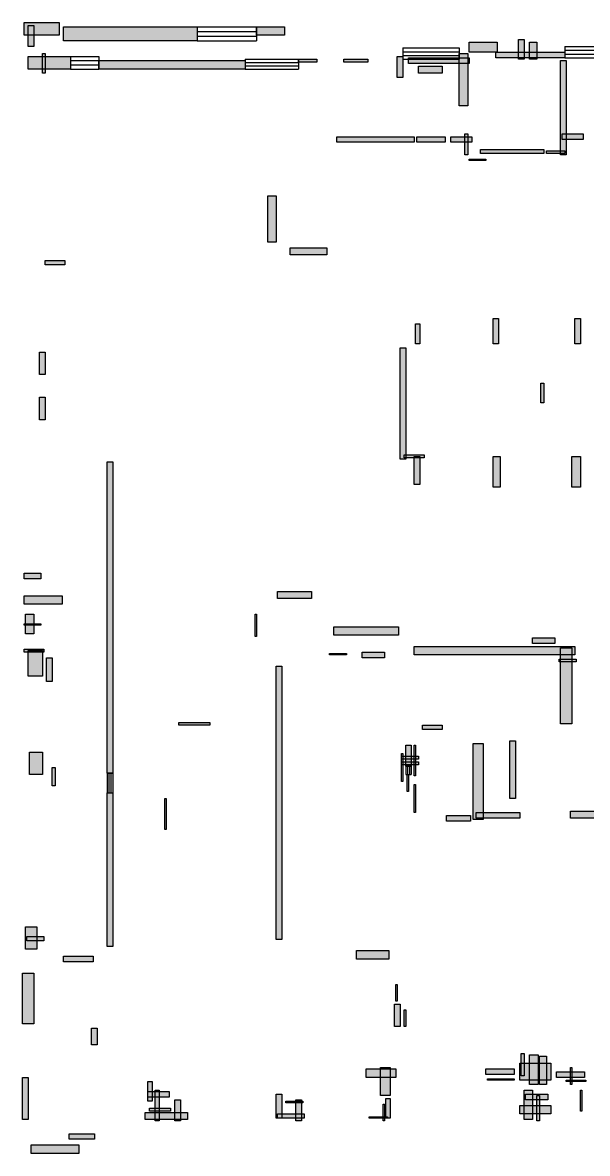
# Model space of a CAD drawing. Header units: millimetres. Extents: x 176 to 9117, y 106 to 7172.
# Drawn here: x 176 to 3705, y 106 to 7172 of the extents above; entities that cross this region are included whole.
import ezdxf

# ---------------------------------------------------------------- set-up
doc = ezdxf.new("R2010")
doc.units = ezdxf.units.MM
doc.layers.add('WALL', color=7, linetype='Continuous')
doc.layers.add('WINDOW', color=5, linetype='Continuous')

msp = doc.modelspace()

# ---------------------------------------------------------------- hatches: boundary and pattern name
at = {"layer": 'WALL'}
h = msp.add_hatch(color=256, dxfattribs=at)
h.dxf.hatch_style = 1
h.paths.add_polyline_path([(184.8, 7172), (404.8, 7172), (404.8, 7092.8), (184.8, 7092.8)])
h = msp.add_hatch(color=256, dxfattribs=at)
h.dxf.hatch_style = 1
h.paths.add_polyline_path([(211.2, 7154.4), (246.4, 7154.4), (246.4, 7022.4), (211.2, 7022.4)])
h = msp.add_hatch(color=256, dxfattribs=at)
h.dxf.hatch_style = 1
h.paths.add_polyline_path([(431.2, 7145.6), (1267.2, 7145.6), (1267.2, 7057.6), (431.2, 7057.6)])
h = msp.add_hatch(color=256, dxfattribs=at)
h.dxf.hatch_style = 1
h.paths.add_polyline_path([(1636.8, 7145.6), (1812.8, 7145.6), (1812.8, 7092.8), (1636.8, 7092.8)])
h = msp.add_hatch(color=256, dxfattribs=at)
h.dxf.hatch_style = 1
h.paths.add_polyline_path([(3273.6, 7066.4), (3308.8, 7066.4), (3308.8, 6943.2), (3273.6, 6943.2)])
h = msp.add_hatch(color=256, dxfattribs=at)
h.dxf.hatch_style = 1
h.paths.add_polyline_path([(2965.6, 7048.8), (3141.6, 7048.8), (3141.6, 6987.2), (2965.6, 6987.2)])
h = msp.add_hatch(color=256, dxfattribs=at)
h.dxf.hatch_style = 1
h.paths.add_polyline_path([(3344, 7048.8), (3388, 7048.8), (3388, 6943.2), (3344, 6943.2)])
h = msp.add_hatch(color=256, dxfattribs=at)
h.dxf.hatch_style = 1
h.paths.add_polyline_path([(211.2, 6960.8), (475.2, 6960.8), (475.2, 6881.6), (211.2, 6881.6)])
h = msp.add_hatch(color=256, dxfattribs=at)
h.dxf.hatch_style = 1
h.paths.add_polyline_path([(299.2, 6978.4), (316.8, 6978.4), (316.8, 6855.2), (299.2, 6855.2)])
h = msp.add_hatch(color=256, dxfattribs=at)
h.dxf.hatch_style = 1
h.paths.add_polyline_path([(651.2, 6934.4), (1566.4, 6934.4), (1566.4, 6881.6), (651.2, 6881.6)])
h = msp.add_hatch(color=256, dxfattribs=at)
h.dxf.hatch_style = 1
h.paths.add_polyline_path([(1900.8, 6943.2), (2015.2, 6943.2), (2015.2, 6925.6), (1900.8, 6925.6)])
h = msp.add_hatch(color=256, dxfattribs=at)
h.dxf.hatch_style = 1
h.paths.add_polyline_path([(2182.4, 6943.2), (2332, 6943.2), (2332, 6925.6), (2182.4, 6925.6)])
h = msp.add_hatch(color=256, dxfattribs=at)
h.dxf.hatch_style = 1
h.paths.add_polyline_path([(2516.8, 6960.8), (2552, 6960.8), (2552, 6828.8), (2516.8, 6828.8)])
h = msp.add_hatch(color=256, dxfattribs=at)
h.dxf.hatch_style = 1
h.paths.add_polyline_path([(2587.2, 6952), (2965.6, 6952), (2965.6, 6916.8), (2587.2, 6916.8)])
h = msp.add_hatch(color=256, dxfattribs=at)
h.dxf.hatch_style = 1
h.paths.add_polyline_path([(2904, 6978.4), (2956.8, 6978.4), (2956.8, 6652.8), (2904, 6652.8)])
h = msp.add_hatch(color=256, dxfattribs=at)
h.dxf.hatch_style = 1
h.paths.add_polyline_path([(3132.8, 6987.2), (3564, 6987.2), (3564, 6952), (3132.8, 6952)])
h = msp.add_hatch(color=256, dxfattribs=at)
h.dxf.hatch_style = 1
h.paths.add_polyline_path([(3537.6, 6934.4), (3572.8, 6934.4), (3572.8, 6344.8), (3537.6, 6344.8)])
h = msp.add_hatch(color=256, dxfattribs=at)
h.dxf.hatch_style = 1
h.paths.add_polyline_path([(2648.8, 6899.2), (2798.4, 6899.2), (2798.4, 6855.2), (2648.8, 6855.2)])
h = msp.add_hatch(color=256, dxfattribs=at)
h.dxf.hatch_style = 1
h.paths.add_polyline_path([(2138.4, 6459.2), (2622.4, 6459.2), (2622.4, 6424), (2138.4, 6424)])
h = msp.add_hatch(color=256, dxfattribs=at)
h.dxf.hatch_style = 1
h.paths.add_polyline_path([(2640, 6459.2), (2816, 6459.2), (2816, 6424), (2640, 6424)])
h = msp.add_hatch(color=256, dxfattribs=at)
h.dxf.hatch_style = 1
h.paths.add_polyline_path([(2851.2, 6459.2), (2983.2, 6459.2), (2983.2, 6424), (2851.2, 6424)])
h = msp.add_hatch(color=256, dxfattribs=at)
h.dxf.hatch_style = 1
h.paths.add_polyline_path([(2939.2, 6476.8), (2956.8, 6476.8), (2956.8, 6344.8), (2939.2, 6344.8)])
h = msp.add_hatch(color=256, dxfattribs=at)
h.dxf.hatch_style = 1
h.paths.add_polyline_path([(3546.4, 6476.8), (3678.4, 6476.8), (3678.4, 6441.6), (3546.4, 6441.6)])
h = msp.add_hatch(color=256, dxfattribs=at)
h.dxf.hatch_style = 1
h.paths.add_polyline_path([(3036, 6380), (3432, 6380), (3432, 6353.6), (3036, 6353.6)])
h = msp.add_hatch(color=256, dxfattribs=at)
h.dxf.hatch_style = 1
h.paths.add_polyline_path([(3449.6, 6371.2), (3564, 6371.2), (3564, 6353.6), (3449.6, 6353.6)])
h = msp.add_hatch(color=256, dxfattribs=at)
h.dxf.hatch_style = 1
h.paths.add_polyline_path([(2965.6, 6318.4), (3071.2, 6318.4), (3071.2, 6309.6), (2965.6, 6309.6)])
h = msp.add_hatch(color=256, dxfattribs=at)
h.dxf.hatch_style = 1
h.paths.add_polyline_path([(1707.2, 6089.6), (1760, 6089.6), (1760, 5799.2), (1707.2, 5799.2)])
h = msp.add_hatch(color=256, dxfattribs=at)
h.dxf.hatch_style = 1
h.paths.add_polyline_path([(1848, 5764), (2076.8, 5764), (2076.8, 5720), (1848, 5720)])
h = msp.add_hatch(color=256, dxfattribs=at)
h.dxf.hatch_style = 1
h.paths.add_polyline_path([(316.8, 5684.8), (440, 5684.8), (440, 5658.4), (316.8, 5658.4)])
h = msp.add_hatch(color=256, dxfattribs=at)
h.dxf.hatch_style = 1
h.paths.add_polyline_path([(3115.2, 5324), (3150.4, 5324), (3150.4, 5165.6), (3115.2, 5165.6)])
h = msp.add_hatch(color=256, dxfattribs=at)
h.dxf.hatch_style = 1
h.paths.add_polyline_path([(3625.6, 5324), (3660.8, 5324), (3660.8, 5165.6), (3625.6, 5165.6)])
h = msp.add_hatch(color=256, dxfattribs=at)
h.dxf.hatch_style = 1
h.paths.add_polyline_path([(2631.2, 5288.8), (2657.6, 5288.8), (2657.6, 5165.6), (2631.2, 5165.6)])
h = msp.add_hatch(color=256, dxfattribs=at)
h.dxf.hatch_style = 1
h.paths.add_polyline_path([(281.6, 5112.8), (316.8, 5112.8), (316.8, 4972), (281.6, 4972)])
h = msp.add_hatch(color=256, dxfattribs=at)
h.dxf.hatch_style = 1
h.paths.add_polyline_path([(2534.4, 5139.2), (2569.6, 5139.2), (2569.6, 4444), (2534.4, 4444)])
h = msp.add_hatch(color=256, dxfattribs=at)
h.dxf.hatch_style = 1
h.paths.add_polyline_path([(3414.4, 4919.2), (3432, 4919.2), (3432, 4796), (3414.4, 4796)])
h = msp.add_hatch(color=256, dxfattribs=at)
h.dxf.hatch_style = 1
h.paths.add_polyline_path([(281.6, 4831.2), (316.8, 4831.2), (316.8, 4690.4), (281.6, 4690.4)])
h = msp.add_hatch(color=256, dxfattribs=at)
h.dxf.hatch_style = 1
h.paths.add_polyline_path([(2560.8, 4470.4), (2684, 4470.4), (2684, 4452.8), (2560.8, 4452.8)])
h = msp.add_hatch(color=256, dxfattribs=at)
h.dxf.hatch_style = 1
h.paths.add_polyline_path([(2622.4, 4461.6), (2657.6, 4461.6), (2657.6, 4285.6), (2622.4, 4285.6)])
h = msp.add_hatch(color=256, dxfattribs=at)
h.dxf.hatch_style = 1
h.paths.add_polyline_path([(3115.2, 4461.6), (3159.2, 4461.6), (3159.2, 4268), (3115.2, 4268)])
h = msp.add_hatch(color=256, dxfattribs=at)
h.dxf.hatch_style = 1
h.paths.add_polyline_path([(3608, 4461.6), (3660.8, 4461.6), (3660.8, 4268), (3608, 4268)])
h = msp.add_hatch(color=256, dxfattribs=at)
h.dxf.hatch_style = 1
h.paths.add_polyline_path([(704, 4426.4), (739.2, 4426.4), (739.2, 2481.6), (704, 2481.6)])
h = msp.add_hatch(color=256, dxfattribs=at)
h.dxf.hatch_style = 1
h.paths.add_polyline_path([(184.8, 3731.2), (290.4, 3731.2), (290.4, 3696), (184.8, 3696)])
h = msp.add_hatch(color=256, dxfattribs=at)
h.dxf.hatch_style = 1
h.paths.add_polyline_path([(1768.8, 3616.8), (1980, 3616.8), (1980, 3572.8), (1768.8, 3572.8)])
h = msp.add_hatch(color=256, dxfattribs=at)
h.dxf.hatch_style = 1
h.paths.add_polyline_path([(184.8, 3590.4), (422.4, 3590.4), (422.4, 3537.6), (184.8, 3537.6)])
h = msp.add_hatch(color=256, dxfattribs=at)
h.dxf.hatch_style = 1
h.paths.add_polyline_path([(193.6, 3476), (246.4, 3476), (246.4, 3352.8), (193.6, 3352.8)])
h = msp.add_hatch(color=256, dxfattribs=at)
h.dxf.hatch_style = 1
h.paths.add_polyline_path([(1628, 3476), (1636.8, 3476), (1636.8, 3335.2), (1628, 3335.2)])
h = msp.add_hatch(color=256, dxfattribs=at)
h.dxf.hatch_style = 1
h.paths.add_polyline_path([(184.8, 3414.4), (290.4, 3414.4), (290.4, 3405.6), (184.8, 3405.6)])
h = msp.add_hatch(color=256, dxfattribs=at)
h.dxf.hatch_style = 1
h.paths.add_polyline_path([(2120.8, 3396.8), (2525.6, 3396.8), (2525.6, 3344), (2120.8, 3344)])
h = msp.add_hatch(color=256, dxfattribs=at)
h.dxf.hatch_style = 1
h.paths.add_polyline_path([(3361.6, 3326.4), (3502.4, 3326.4), (3502.4, 3291.2), (3361.6, 3291.2)])
h = msp.add_hatch(color=256, dxfattribs=at)
h.dxf.hatch_style = 1
h.paths.add_polyline_path([(184.8, 3256), (308, 3256), (308, 3238.4), (184.8, 3238.4)])
h = msp.add_hatch(color=256, dxfattribs=at)
h.dxf.hatch_style = 1
h.paths.add_polyline_path([(2622.4, 3273.6), (3625.6, 3273.6), (3625.6, 3220.8), (2622.4, 3220.8)])
h = msp.add_hatch(color=256, dxfattribs=at)
h.dxf.hatch_style = 1
h.paths.add_polyline_path([(3537.6, 3264.8), (3608, 3264.8), (3608, 2789.6), (3537.6, 2789.6)])
h = msp.add_hatch(color=256, dxfattribs=at)
h.dxf.hatch_style = 1
h.paths.add_polyline_path([(211.2, 3247.2), (299.2, 3247.2), (299.2, 3088.8), (211.2, 3088.8)])
h = msp.add_hatch(color=256, dxfattribs=at)
h.dxf.hatch_style = 1
h.paths.add_polyline_path([(325.6, 3203.2), (360.8, 3203.2), (360.8, 3053.6), (325.6, 3053.6)])
h = msp.add_hatch(color=256, dxfattribs=at)
h.dxf.hatch_style = 1
h.paths.add_polyline_path([(2094.4, 3229.6), (2200, 3229.6), (2200, 3220.8), (2094.4, 3220.8)])
h = msp.add_hatch(color=256, dxfattribs=at)
h.dxf.hatch_style = 1
h.paths.add_polyline_path([(2296.8, 3238.4), (2437.6, 3238.4), (2437.6, 3203.2), (2296.8, 3203.2)])
h = msp.add_hatch(color=256, dxfattribs=at)
h.dxf.hatch_style = 1
h.paths.add_polyline_path([(3528.8, 3194.4), (3634.4, 3194.4), (3634.4, 3176.8), (3528.8, 3176.8)])
h = msp.add_hatch(color=256, dxfattribs=at)
h.dxf.hatch_style = 1
h.paths.add_polyline_path([(1760, 3150.4), (1795.2, 3150.4), (1795.2, 1443.2), (1760, 1443.2)])
h = msp.add_hatch(color=256, dxfattribs=at)
h.dxf.hatch_style = 1
h.paths.add_polyline_path([(1152.8, 2798.4), (1346.4, 2798.4), (1346.4, 2780.8), (1152.8, 2780.8)])
h = msp.add_hatch(color=256, dxfattribs=at)
h.dxf.hatch_style = 1
h.paths.add_polyline_path([(2675.2, 2780.8), (2798.4, 2780.8), (2798.4, 2754.4), (2675.2, 2754.4)])
h = msp.add_hatch(color=256, dxfattribs=at)
h.dxf.hatch_style = 1
h.paths.add_polyline_path([(2569.6, 2657.6), (2604.8, 2657.6), (2604.8, 2525.6), (2569.6, 2525.6)])
h = msp.add_hatch(color=256, dxfattribs=at)
h.dxf.hatch_style = 1
h.paths.add_polyline_path([(2622.4, 2657.6), (2631.2, 2657.6), (2631.2, 2464), (2622.4, 2464)])
h = msp.add_hatch(color=256, dxfattribs=at)
h.dxf.hatch_style = 1
h.paths.add_polyline_path([(2992, 2666.4), (3053.6, 2666.4), (3053.6, 2191.2), (2992, 2191.2)])
h = msp.add_hatch(color=256, dxfattribs=at)
h.dxf.hatch_style = 1
h.paths.add_polyline_path([(3220.8, 2684), (3256, 2684), (3256, 2323.2), (3220.8, 2323.2)])
h = msp.add_hatch(color=256, dxfattribs=at)
h.dxf.hatch_style = 1
h.paths.add_polyline_path([(220, 2613.6), (299.2, 2613.6), (299.2, 2472.8), (220, 2472.8)])
h = msp.add_hatch(color=256, dxfattribs=at)
h.dxf.hatch_style = 1
h.paths.add_polyline_path([(2543.2, 2604.8), (2552, 2604.8), (2552, 2428.8), (2543.2, 2428.8)])
h = msp.add_hatch(color=256, dxfattribs=at)
h.dxf.hatch_style = 1
h.paths.add_polyline_path([(2543.2, 2587.2), (2648.8, 2587.2), (2648.8, 2569.6), (2543.2, 2569.6)])
h = msp.add_hatch(color=256, dxfattribs=at)
h.dxf.hatch_style = 1
h.paths.add_polyline_path([(2543.2, 2552), (2648.8, 2552), (2648.8, 2534.4), (2543.2, 2534.4)])
h = msp.add_hatch(color=256, dxfattribs=at)
h.dxf.hatch_style = 1
h.paths.add_polyline_path([(360.8, 2516.8), (378.4, 2516.8), (378.4, 2402.4), (360.8, 2402.4)])
h = msp.add_hatch(color=256, dxfattribs=at)
h.dxf.hatch_style = 1
h.paths.add_polyline_path([(2578.4, 2472.8), (2587.2, 2472.8), (2587.2, 2367.2), (2578.4, 2367.2)])
h = msp.add_hatch(color=256, dxfattribs=at)
h.dxf.hatch_style = 1
h.paths.add_polyline_path([(2622.4, 2411.2), (2631.2, 2411.2), (2631.2, 2235.2), (2622.4, 2235.2)])
h = msp.add_hatch(color=256, dxfattribs=at)
h.dxf.hatch_style = 1
h.paths.add_polyline_path([(704, 2358.4), (739.2, 2358.4), (739.2, 1399.2), (704, 1399.2)])
h = msp.add_hatch(color=256, dxfattribs=at)
h.dxf.hatch_style = 1
h.paths.add_polyline_path([(1064.8, 2323.2), (1073.6, 2323.2), (1073.6, 2129.6), (1064.8, 2129.6)])
h = msp.add_hatch(color=256, dxfattribs=at)
h.dxf.hatch_style = 1
h.paths.add_polyline_path([(2824.8, 2217.6), (2974.4, 2217.6), (2974.4, 2182.4), (2824.8, 2182.4)])
h = msp.add_hatch(color=256, dxfattribs=at)
h.dxf.hatch_style = 1
h.paths.add_polyline_path([(3009.6, 2235.2), (3282.4, 2235.2), (3282.4, 2200), (3009.6, 2200)])
h = msp.add_hatch(color=256, dxfattribs=at)
h.dxf.hatch_style = 1
h.paths.add_polyline_path([(3599.2, 2244), (4408.8, 2244), (4408.8, 2200), (3599.2, 2200)])
h = msp.add_hatch(color=256, dxfattribs=at)
h.dxf.hatch_style = 1
h.paths.add_polyline_path([(193.6, 1522.4), (264, 1522.4), (264, 1381.6), (193.6, 1381.6)])
h = msp.add_hatch(color=256, dxfattribs=at)
h.dxf.hatch_style = 1
h.paths.add_polyline_path([(202.4, 1460.8), (308, 1460.8), (308, 1434.4), (202.4, 1434.4)])
h = msp.add_hatch(color=256, dxfattribs=at)
h.dxf.hatch_style = 1
h.paths.add_polyline_path([(2261.6, 1372.8), (2464, 1372.8), (2464, 1320), (2261.6, 1320)])
h = msp.add_hatch(color=256, dxfattribs=at)
h.dxf.hatch_style = 1
h.paths.add_polyline_path([(431.2, 1337.6), (616, 1337.6), (616, 1302.4), (431.2, 1302.4)])
h = msp.add_hatch(color=256, dxfattribs=at)
h.dxf.hatch_style = 1
h.paths.add_polyline_path([(176, 1232), (246.4, 1232), (246.4, 915.2), (176, 915.2)])
h = msp.add_hatch(color=256, dxfattribs=at)
h.dxf.hatch_style = 1
h.paths.add_polyline_path([(2508, 1161.6), (2516.8, 1161.6), (2516.8, 1056), (2508, 1056)])
h = msp.add_hatch(color=256, dxfattribs=at)
h.dxf.hatch_style = 1
h.paths.add_polyline_path([(2499.2, 1038.4), (2534.4, 1038.4), (2534.4, 897.6), (2499.2, 897.6)])
h = msp.add_hatch(color=256, dxfattribs=at)
h.dxf.hatch_style = 1
h.paths.add_polyline_path([(2560.8, 1003.2), (2569.6, 1003.2), (2569.6, 897.6), (2560.8, 897.6)])
h = msp.add_hatch(color=256, dxfattribs=at)
h.dxf.hatch_style = 1
h.paths.add_polyline_path([(607.2, 888.8), (642.4, 888.8), (642.4, 783.2), (607.2, 783.2)])
h = msp.add_hatch(color=256, dxfattribs=at)
h.dxf.hatch_style = 1
h.paths.add_polyline_path([(3291.2, 730.4), (3308.8, 730.4), (3308.8, 589.6), (3291.2, 589.6)])
h = msp.add_hatch(color=256, dxfattribs=at)
h.dxf.hatch_style = 1
h.paths.add_polyline_path([(3344, 721.6), (3396.8, 721.6), (3396.8, 536.8), (3344, 536.8)])
h = msp.add_hatch(color=256, dxfattribs=at)
h.dxf.hatch_style = 1
h.paths.add_polyline_path([(3405.6, 712.8), (3449.6, 712.8), (3449.6, 536.8), (3405.6, 536.8)])
h = msp.add_hatch(color=256, dxfattribs=at)
h.dxf.hatch_style = 1
h.paths.add_polyline_path([(2411.2, 642.4), (2472.8, 642.4), (2472.8, 466.4), (2411.2, 466.4)])
h = msp.add_hatch(color=256, dxfattribs=at)
h.dxf.hatch_style = 1
h.paths.add_polyline_path([(3282.4, 668.8), (3476, 668.8), (3476, 563.2), (3282.4, 563.2)])
h = msp.add_hatch(color=256, dxfattribs=at)
h.dxf.hatch_style = 1
h.paths.add_polyline_path([(3599.2, 642.4), (3608, 642.4), (3608, 536.8), (3599.2, 536.8)])
h = msp.add_hatch(color=256, dxfattribs=at)
h.dxf.hatch_style = 1
h.paths.add_polyline_path([(176, 580.8), (211.2, 580.8), (211.2, 316.8), (176, 316.8)])
h = msp.add_hatch(color=256, dxfattribs=at)
h.dxf.hatch_style = 1
h.paths.add_polyline_path([(2323.2, 633.6), (2508, 633.6), (2508, 580.8), (2323.2, 580.8)])
h = msp.add_hatch(color=256, dxfattribs=at)
h.dxf.hatch_style = 1
h.paths.add_polyline_path([(3071.2, 633.6), (3247.2, 633.6), (3247.2, 598.4), (3071.2, 598.4)])
h = msp.add_hatch(color=256, dxfattribs=at)
h.dxf.hatch_style = 1
h.paths.add_polyline_path([(3080, 572), (3247.2, 572), (3247.2, 563.2), (3080, 563.2)])
h = msp.add_hatch(color=256, dxfattribs=at)
h.dxf.hatch_style = 1
h.paths.add_polyline_path([(3511.2, 616), (3687.2, 616), (3687.2, 580.8), (3511.2, 580.8)])
h = msp.add_hatch(color=256, dxfattribs=at)
h.dxf.hatch_style = 1
h.paths.add_polyline_path([(959.2, 554.4), (985.6, 554.4), (985.6, 431.2), (959.2, 431.2)])
h = msp.add_hatch(color=256, dxfattribs=at)
h.dxf.hatch_style = 1
h.paths.add_polyline_path([(1003.2, 501.6), (1029.6, 501.6), (1029.6, 308), (1003.2, 308)])
h = msp.add_hatch(color=256, dxfattribs=at)
h.dxf.hatch_style = 1
h.paths.add_polyline_path([(3308.8, 501.6), (3361.6, 501.6), (3361.6, 316.8), (3308.8, 316.8)])
h = msp.add_hatch(color=256, dxfattribs=at)
h.dxf.hatch_style = 1
h.paths.add_polyline_path([(3572.8, 563.2), (3696, 563.2), (3696, 554.4), (3572.8, 554.4)])
h = msp.add_hatch(color=256, dxfattribs=at)
h.dxf.hatch_style = 1
h.paths.add_polyline_path([(3660.8, 501.6), (3669.6, 501.6), (3669.6, 369.6), (3660.8, 369.6)])
h = msp.add_hatch(color=256, dxfattribs=at)
h.dxf.hatch_style = 1
h.paths.add_polyline_path([(959.2, 492.8), (1091.2, 492.8), (1091.2, 457.6), (959.2, 457.6)])
h = msp.add_hatch(color=256, dxfattribs=at)
h.dxf.hatch_style = 1
h.paths.add_polyline_path([(1126.4, 440), (1161.6, 440), (1161.6, 308), (1126.4, 308)])
h = msp.add_hatch(color=256, dxfattribs=at)
h.dxf.hatch_style = 1
h.paths.add_polyline_path([(1760, 475.2), (1795.2, 475.2), (1795.2, 325.6), (1760, 325.6)])
h = msp.add_hatch(color=256, dxfattribs=at)
h.dxf.hatch_style = 1
h.paths.add_polyline_path([(1821.6, 431.2), (1927.2, 431.2), (1927.2, 422.4), (1821.6, 422.4)])
h = msp.add_hatch(color=256, dxfattribs=at)
h.dxf.hatch_style = 1
h.paths.add_polyline_path([(1883.2, 440), (1918.4, 440), (1918.4, 308), (1883.2, 308)])
h = msp.add_hatch(color=256, dxfattribs=at)
h.dxf.hatch_style = 1
h.paths.add_polyline_path([(2446.4, 448.8), (2472.8, 448.8), (2472.8, 325.6), (2446.4, 325.6)])
h = msp.add_hatch(color=256, dxfattribs=at)
h.dxf.hatch_style = 1
h.paths.add_polyline_path([(3317.6, 475.2), (3458.4, 475.2), (3458.4, 440), (3317.6, 440)])
h = msp.add_hatch(color=256, dxfattribs=at)
h.dxf.hatch_style = 1
h.paths.add_polyline_path([(3388, 466.4), (3405.6, 466.4), (3405.6, 308), (3388, 308)])
h = msp.add_hatch(color=256, dxfattribs=at)
h.dxf.hatch_style = 1
h.paths.add_polyline_path([(941.6, 360.8), (1205.6, 360.8), (1205.6, 316.8), (941.6, 316.8)])
h = msp.add_hatch(color=256, dxfattribs=at)
h.dxf.hatch_style = 1
h.paths.add_polyline_path([(968, 387.2), (1100, 387.2), (1100, 369.6), (968, 369.6)])
h = msp.add_hatch(color=256, dxfattribs=at)
h.dxf.hatch_style = 1
h.paths.add_polyline_path([(2428.8, 413.6), (2437.6, 413.6), (2437.6, 308), (2428.8, 308)])
h = msp.add_hatch(color=256, dxfattribs=at)
h.dxf.hatch_style = 1
h.paths.add_polyline_path([(3282.4, 404.8), (3476, 404.8), (3476, 352), (3282.4, 352)])
h = msp.add_hatch(color=256, dxfattribs=at)
h.dxf.hatch_style = 1
h.paths.add_polyline_path([(1768.8, 352), (1936, 352), (1936, 325.6), (1768.8, 325.6)])
h = msp.add_hatch(color=256, dxfattribs=at)
h.dxf.hatch_style = 1
h.paths.add_polyline_path([(2340.8, 334.4), (2455.2, 334.4), (2455.2, 325.6), (2340.8, 325.6)])
h = msp.add_hatch(color=256, dxfattribs=at)
h.dxf.hatch_style = 1
h.paths.add_polyline_path([(466.4, 228.8), (624.8, 228.8), (624.8, 193.6), (466.4, 193.6)])
h = msp.add_hatch(color=256, dxfattribs=at)
h.dxf.hatch_style = 1
h.paths.add_polyline_path([(228.8, 158.4), (528, 158.4), (528, 105.6), (228.8, 105.6)])

# ---------------------------------------------------------------- linework, layer by layer
for points in [[(184.8, 7172), (404.8, 7172), (404.8, 7092.8), (184.8, 7092.8)], [(211.2, 7154.4), (246.4, 7154.4), (246.4, 7022.4), (211.2, 7022.4)], [(431.2, 7145.6), (1267.2, 7145.6), (1267.2, 7057.6), (431.2, 7057.6)], [(1636.8, 7145.6), (1812.8, 7145.6), (1812.8, 7092.8), (1636.8, 7092.8)], [(3273.6, 7066.4), (3308.8, 7066.4), (3308.8, 6943.2), (3273.6, 6943.2)], [(2965.6, 7048.8), (3141.6, 7048.8), (3141.6, 6987.2), (2965.6, 6987.2)], [(3344, 7048.8), (3388, 7048.8), (3388, 6943.2), (3344, 6943.2)], [(211.2, 6960.8), (475.2, 6960.8), (475.2, 6881.6), (211.2, 6881.6)], [(299.2, 6978.4), (316.8, 6978.4), (316.8, 6855.2), (299.2, 6855.2)], [(651.2, 6934.4), (1566.4, 6934.4), (1566.4, 6881.6), (651.2, 6881.6)], [(1900.8, 6943.2), (2015.2, 6943.2), (2015.2, 6925.6), (1900.8, 6925.6)], [(2182.4, 6943.2), (2332, 6943.2), (2332, 6925.6), (2182.4, 6925.6)], [(2516.8, 6960.8), (2552, 6960.8), (2552, 6828.8), (2516.8, 6828.8)], [(2587.2, 6952), (2965.6, 6952), (2965.6, 6916.8), (2587.2, 6916.8)], [(2904, 6978.4), (2956.8, 6978.4), (2956.8, 6652.8), (2904, 6652.8)], [(3132.8, 6987.2), (3564, 6987.2), (3564, 6952), (3132.8, 6952)], [(3537.6, 6934.4), (3572.8, 6934.4), (3572.8, 6344.8), (3537.6, 6344.8)], [(2648.8, 6899.2), (2798.4, 6899.2), (2798.4, 6855.2), (2648.8, 6855.2)], [(2138.4, 6459.2), (2622.4, 6459.2), (2622.4, 6424), (2138.4, 6424)], [(2640, 6459.2), (2816, 6459.2), (2816, 6424), (2640, 6424)], [(2851.2, 6459.2), (2983.2, 6459.2), (2983.2, 6424), (2851.2, 6424)], [(2939.2, 6476.8), (2956.8, 6476.8), (2956.8, 6344.8), (2939.2, 6344.8)], [(3546.4, 6476.8), (3678.4, 6476.8), (3678.4, 6441.6), (3546.4, 6441.6)], [(3036, 6380), (3432, 6380), (3432, 6353.6), (3036, 6353.6)], [(3449.6, 6371.2), (3564, 6371.2), (3564, 6353.6), (3449.6, 6353.6)], [(2965.6, 6318.4), (3071.2, 6318.4), (3071.2, 6309.6), (2965.6, 6309.6)], [(1707.2, 6089.6), (1760, 6089.6), (1760, 5799.2), (1707.2, 5799.2)], [(1848, 5764), (2076.8, 5764), (2076.8, 5720), (1848, 5720)], [(316.8, 5684.8), (440, 5684.8), (440, 5658.4), (316.8, 5658.4)], [(3115.2, 5324), (3150.4, 5324), (3150.4, 5165.6), (3115.2, 5165.6)], [(3625.6, 5324), (3660.8, 5324), (3660.8, 5165.6), (3625.6, 5165.6)], [(2631.2, 5288.8), (2657.6, 5288.8), (2657.6, 5165.6), (2631.2, 5165.6)], [(281.6, 5112.8), (316.8, 5112.8), (316.8, 4972), (281.6, 4972)], [(2534.4, 5139.2), (2569.6, 5139.2), (2569.6, 4444), (2534.4, 4444)], [(3414.4, 4919.2), (3432, 4919.2), (3432, 4796), (3414.4, 4796)], [(281.6, 4831.2), (316.8, 4831.2), (316.8, 4690.4), (281.6, 4690.4)], [(2560.8, 4470.4), (2684, 4470.4), (2684, 4452.8), (2560.8, 4452.8)], [(2622.4, 4461.6), (2657.6, 4461.6), (2657.6, 4285.6), (2622.4, 4285.6)], [(3115.2, 4461.6), (3159.2, 4461.6), (3159.2, 4268), (3115.2, 4268)], [(3608, 4461.6), (3660.8, 4461.6), (3660.8, 4268), (3608, 4268)], [(704, 4426.4), (739.2, 4426.4), (739.2, 2481.6), (704, 2481.6)], [(184.8, 3731.2), (290.4, 3731.2), (290.4, 3696), (184.8, 3696)], [(1768.8, 3616.8), (1980, 3616.8), (1980, 3572.8), (1768.8, 3572.8)], [(184.8, 3590.4), (422.4, 3590.4), (422.4, 3537.6), (184.8, 3537.6)], [(193.6, 3476), (246.4, 3476), (246.4, 3352.8), (193.6, 3352.8)], [(1628, 3476), (1636.8, 3476), (1636.8, 3335.2), (1628, 3335.2)], [(184.8, 3414.4), (290.4, 3414.4), (290.4, 3405.6), (184.8, 3405.6)], [(2120.8, 3396.8), (2525.6, 3396.8), (2525.6, 3344), (2120.8, 3344)], [(3361.6, 3326.4), (3502.4, 3326.4), (3502.4, 3291.2), (3361.6, 3291.2)], [(184.8, 3256), (308, 3256), (308, 3238.4), (184.8, 3238.4)], [(2622.4, 3273.6), (3625.6, 3273.6), (3625.6, 3220.8), (2622.4, 3220.8)], [(3537.6, 3264.8), (3608, 3264.8), (3608, 2789.6), (3537.6, 2789.6)], [(211.2, 3247.2), (299.2, 3247.2), (299.2, 3088.8), (211.2, 3088.8)], [(325.6, 3203.2), (360.8, 3203.2), (360.8, 3053.6), (325.6, 3053.6)], [(2094.4, 3229.6), (2200, 3229.6), (2200, 3220.8), (2094.4, 3220.8)], [(2296.8, 3238.4), (2437.6, 3238.4), (2437.6, 3203.2), (2296.8, 3203.2)], [(3528.8, 3194.4), (3634.4, 3194.4), (3634.4, 3176.8), (3528.8, 3176.8)], [(1760, 3150.4), (1795.2, 3150.4), (1795.2, 1443.2), (1760, 1443.2)], [(1152.8, 2798.4), (1346.4, 2798.4), (1346.4, 2780.8), (1152.8, 2780.8)], [(2675.2, 2780.8), (2798.4, 2780.8), (2798.4, 2754.4), (2675.2, 2754.4)], [(2569.6, 2657.6), (2604.8, 2657.6), (2604.8, 2525.6), (2569.6, 2525.6)], [(2622.4, 2657.6), (2631.2, 2657.6), (2631.2, 2464), (2622.4, 2464)], [(2992, 2666.4), (3053.6, 2666.4), (3053.6, 2191.2), (2992, 2191.2)], [(3220.8, 2684), (3256, 2684), (3256, 2323.2), (3220.8, 2323.2)], [(220, 2613.6), (299.2, 2613.6), (299.2, 2472.8), (220, 2472.8)], [(2543.2, 2604.8), (2552, 2604.8), (2552, 2428.8), (2543.2, 2428.8)], [(2543.2, 2587.2), (2648.8, 2587.2), (2648.8, 2569.6), (2543.2, 2569.6)], [(2543.2, 2552), (2648.8, 2552), (2648.8, 2534.4), (2543.2, 2534.4)], [(360.8, 2516.8), (378.4, 2516.8), (378.4, 2402.4), (360.8, 2402.4)], [(2578.4, 2472.8), (2587.2, 2472.8), (2587.2, 2367.2), (2578.4, 2367.2)], [(2622.4, 2411.2), (2631.2, 2411.2), (2631.2, 2235.2), (2622.4, 2235.2)], [(704, 2358.4), (739.2, 2358.4), (739.2, 1399.2), (704, 1399.2)], [(1064.8, 2323.2), (1073.6, 2323.2), (1073.6, 2129.6), (1064.8, 2129.6)], [(2824.8, 2217.6), (2974.4, 2217.6), (2974.4, 2182.4), (2824.8, 2182.4)], [(3009.6, 2235.2), (3282.4, 2235.2), (3282.4, 2200), (3009.6, 2200)], [(3599.2, 2244), (4408.8, 2244), (4408.8, 2200), (3599.2, 2200)], [(193.6, 1522.4), (264, 1522.4), (264, 1381.6), (193.6, 1381.6)], [(202.4, 1460.8), (308, 1460.8), (308, 1434.4), (202.4, 1434.4)], [(2261.6, 1372.8), (2464, 1372.8), (2464, 1320), (2261.6, 1320)], [(431.2, 1337.6), (616, 1337.6), (616, 1302.4), (431.2, 1302.4)], [(176, 1232), (246.4, 1232), (246.4, 915.2), (176, 915.2)], [(2508, 1161.6), (2516.8, 1161.6), (2516.8, 1056), (2508, 1056)], [(2499.2, 1038.4), (2534.4, 1038.4), (2534.4, 897.6), (2499.2, 897.6)], [(2560.8, 1003.2), (2569.6, 1003.2), (2569.6, 897.6), (2560.8, 897.6)], [(607.2, 888.8), (642.4, 888.8), (642.4, 783.2), (607.2, 783.2)], [(3291.2, 730.4), (3308.8, 730.4), (3308.8, 589.6), (3291.2, 589.6)], [(3344, 721.6), (3396.8, 721.6), (3396.8, 536.8), (3344, 536.8)], [(3405.6, 712.8), (3449.6, 712.8), (3449.6, 536.8), (3405.6, 536.8)], [(2411.2, 642.4), (2472.8, 642.4), (2472.8, 466.4), (2411.2, 466.4)], [(3282.4, 668.8), (3476, 668.8), (3476, 563.2), (3282.4, 563.2)], [(3599.2, 642.4), (3608, 642.4), (3608, 536.8), (3599.2, 536.8)], [(176, 580.8), (211.2, 580.8), (211.2, 316.8), (176, 316.8)], [(2323.2, 633.6), (2508, 633.6), (2508, 580.8), (2323.2, 580.8)], [(3071.2, 633.6), (3247.2, 633.6), (3247.2, 598.4), (3071.2, 598.4)], [(3080, 572), (3247.2, 572), (3247.2, 563.2), (3080, 563.2)], [(3511.2, 616), (3687.2, 616), (3687.2, 580.8), (3511.2, 580.8)], [(959.2, 554.4), (985.6, 554.4), (985.6, 431.2), (959.2, 431.2)], [(1003.2, 501.6), (1029.6, 501.6), (1029.6, 308), (1003.2, 308)], [(3308.8, 501.6), (3361.6, 501.6), (3361.6, 316.8), (3308.8, 316.8)], [(3572.8, 563.2), (3696, 563.2), (3696, 554.4), (3572.8, 554.4)], [(3660.8, 501.6), (3669.6, 501.6), (3669.6, 369.6), (3660.8, 369.6)], [(959.2, 492.8), (1091.2, 492.8), (1091.2, 457.6), (959.2, 457.6)], [(1126.4, 440), (1161.6, 440), (1161.6, 308), (1126.4, 308)], [(1760, 475.2), (1795.2, 475.2), (1795.2, 325.6), (1760, 325.6)], [(1821.6, 431.2), (1927.2, 431.2), (1927.2, 422.4), (1821.6, 422.4)], [(1883.2, 440), (1918.4, 440), (1918.4, 308), (1883.2, 308)], [(2446.4, 448.8), (2472.8, 448.8), (2472.8, 325.6), (2446.4, 325.6)], [(3317.6, 475.2), (3458.4, 475.2), (3458.4, 440), (3317.6, 440)], [(3388, 466.4), (3405.6, 466.4), (3405.6, 308), (3388, 308)], [(941.6, 360.8), (1205.6, 360.8), (1205.6, 316.8), (941.6, 316.8)], [(968, 387.2), (1100, 387.2), (1100, 369.6), (968, 369.6)], [(2428.8, 413.6), (2437.6, 413.6), (2437.6, 308), (2428.8, 308)], [(3282.4, 404.8), (3476, 404.8), (3476, 352), (3282.4, 352)], [(1768.8, 352), (1936, 352), (1936, 325.6), (1768.8, 325.6)], [(2340.8, 334.4), (2455.2, 334.4), (2455.2, 325.6), (2340.8, 325.6)], [(466.4, 228.8), (624.8, 228.8), (624.8, 193.6), (466.4, 193.6)], [(228.8, 158.4), (528, 158.4), (528, 105.6), (228.8, 105.6)]]:
    msp.add_lwpolyline(points, close=True, dxfattribs=at)
at = {"layer": 'WINDOW'}
for p, q in [((1267.2, 7145.6), (1636.8, 7145.6)), ((1267.2, 7145.6), (1267.2, 7057.6)), ((1636.8, 7145.6), (1636.8, 7057.6)), ((1267.2, 7116.3), (1636.8, 7116.3)), ((1267.2, 7086.9), (1636.8, 7086.9)), ((1267.2, 7057.6), (1636.8, 7057.6)), ((2552, 7013.6), (2904, 7013.6)), ((2552, 7013.6), (2552, 6943.2)), ((2904, 7013.6), (2904, 6943.2)), ((3564, 7022.4), (4822.4, 7022.4)), ((3564, 7022.4), (3564, 6952)), ((3564, 6998.9), (4822.4, 6998.9)), ((475.2, 6960.8), (651.2, 6960.8)), ((475.2, 6960.8), (475.2, 6881.6)), ((475.2, 6934.4), (651.2, 6934.4)), ((651.2, 6960.8), (651.2, 6881.6)), ((1566.4, 6943.2), (1900.8, 6943.2)), ((1566.4, 6943.2), (1566.4, 6881.6)), ((1900.8, 6943.2), (1900.8, 6881.6)), ((2552, 6990.1), (2904, 6990.1)), ((2552, 6966.7), (2904, 6966.7)), ((2552, 6943.2), (2904, 6943.2)), ((3564, 6975.5), (4822.4, 6975.5)), ((3564, 6952), (4822.4, 6952)), ((475.2, 6908), (651.2, 6908)), ((475.2, 6881.6), (651.2, 6881.6)), ((1566.4, 6922.7), (1900.8, 6922.7)), ((1566.4, 6902.1), (1900.8, 6902.1)), ((1566.4, 6881.6), (1900.8, 6881.6)), ((704, 2481.6), (704, 2358.4)), ((704, 2481.6), (739.2, 2481.6)), ((715.7, 2481.6), (715.7, 2358.4)), ((727.5, 2481.6), (727.5, 2358.4)), ((739.2, 2481.6), (739.2, 2358.4)), ((2569.6, 2525.6), (2569.6, 2472.8)), ((2569.6, 2525.6), (2604.8, 2525.6)), ((2581.3, 2525.6), (2581.3, 2472.8)), ((2593.1, 2525.6), (2593.1, 2472.8)), ((2604.8, 2525.6), (2604.8, 2472.8)), ((2569.6, 2472.8), (2604.8, 2472.8)), ((704, 2358.4), (739.2, 2358.4))]:
    msp.add_line(p, q, dxfattribs=at)

doc.saveas('drawing.dxf')
